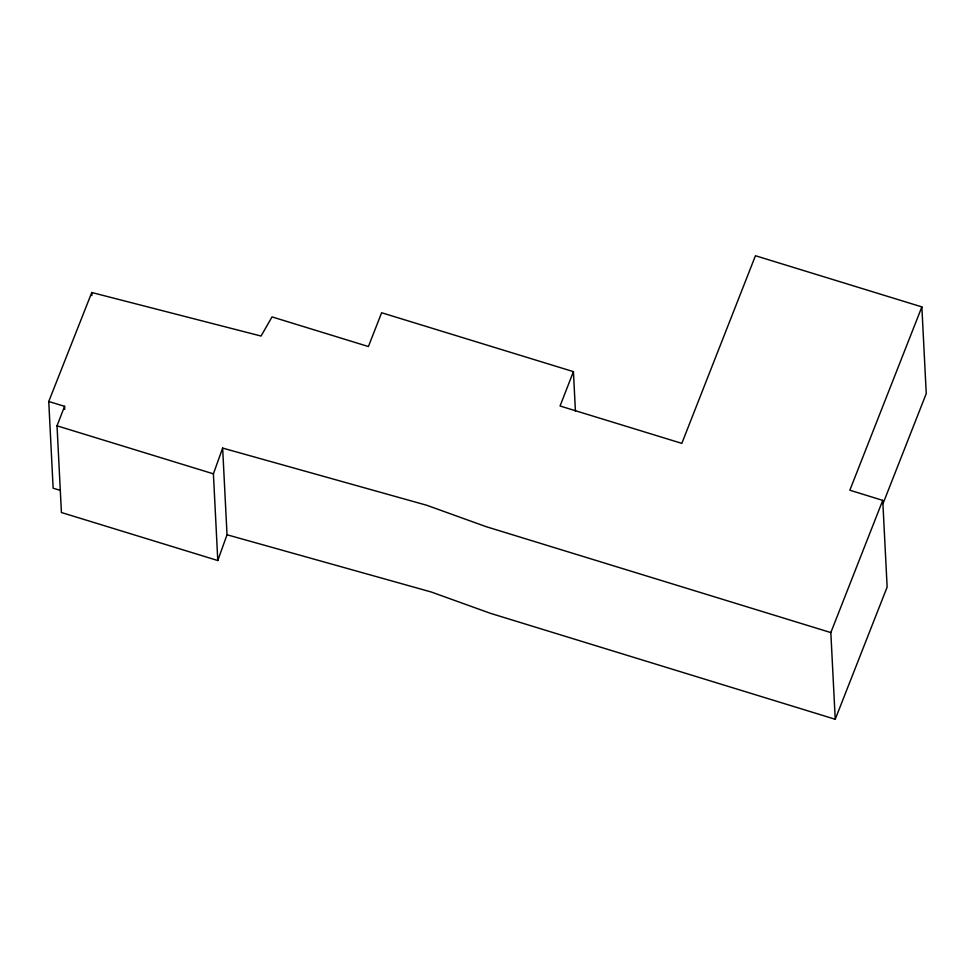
<?xml version="1.0" encoding="UTF-8"?>
<svg xmlns="http://www.w3.org/2000/svg" width="975" height="975" viewBox="0 0 975 975"><rect width="100%" height="100%" fill="white"/><g stroke="black" fill="none" stroke-linecap="round" stroke-linejoin="round"><path stroke-width="1.46" d="M575.433 411.194L573.422 371.646L381.627 312.743L368.404 346.539L272.025 316.899L261.056 336.046L91.772 292.512L48.75 401.505L64.582 406.319L57.025 425.819L61.425 512.521L217.791 560.528L213.403 473.838L222.641 448.073L426.831 505.294L486.038 526.634L830.834 632.58L835.234 719.27L490.437 613.324L431.23 591.996L227.029 534.763L222.641 448.073M217.791 560.528L227.029 534.763M573.422 371.646L560.052 406.002L681.83 443.369L755.454 255.73L921.862 306.906L926.25 393.595L883.045 503.575M921.862 306.906L849.847 490.206L882.741 500.382L887.14 587.072L835.234 719.27M830.834 632.58L882.741 500.382M60.34 490.388L53.138 488.207L48.75 401.505M57.025 425.819L213.403 473.838M91.772 292.512L91.918 295.559M64.582 406.319L64.728 409.366"/></g></svg>
